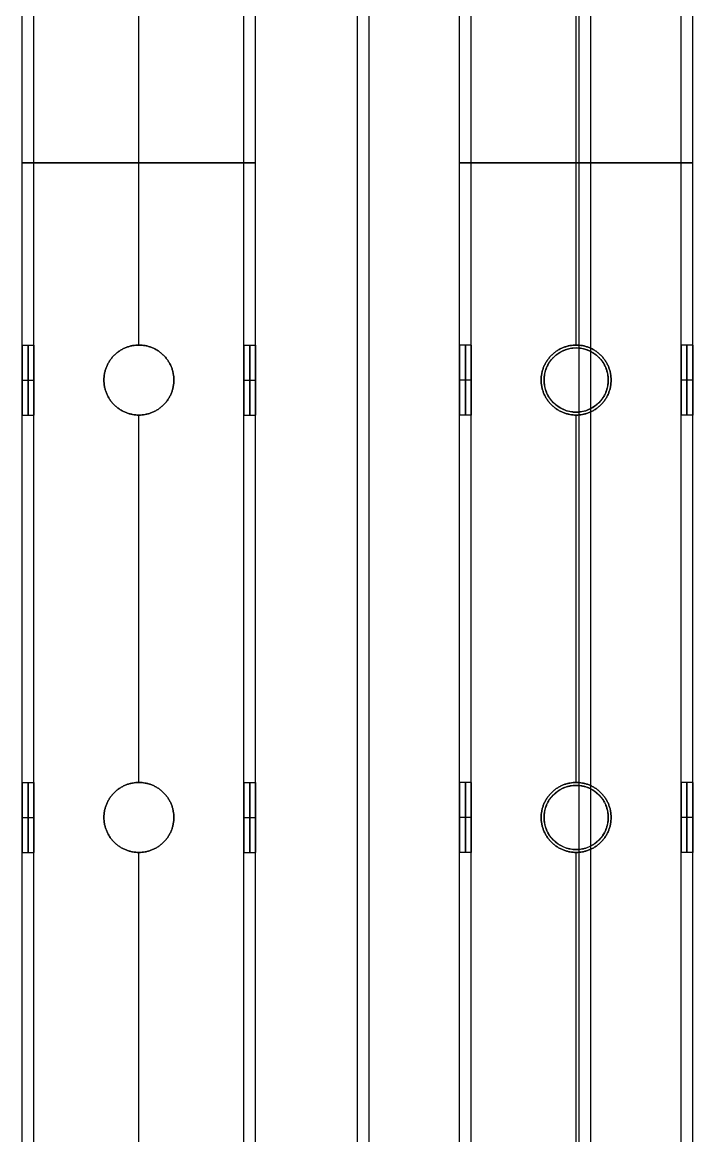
# Model space of a CAD drawing. Header units: millimetres. Extents: x -6529 to 809, y -8611 to 207.
# Drawn here: x 93.5 to 208.5, y -917.7 to -726.8 of the extents above; entities that cross this region are included whole.
import ezdxf

# ---------------------------------------------------------------- set-up
doc = ezdxf.new("R2010")
doc.units = ezdxf.units.MM
doc.header["$MEASUREMENT"] = 0
doc.layers.add('platen', color=7, linetype='Continuous', true_color=0x007f00)
doc.layers.add('staal', color=5, linetype='Continuous', true_color=0x0000ff)

# ---------------------------------------------------------------- blocks, each defined once
blk = doc.blocks.new('plaat base')
at = {"layer": 'platen'}
for p, q in [((658, -1200), (658, 0)), ((658, -1200, 18), (658, 0, 18))]:
    blk.add_line(p, q, dxfattribs=at)
blk = doc.blocks.new('top plaat')
at = {"layer": 'platen'}
for p, q in [((658, -1276), (658, 40)), ((658, -1276, 18), (658, 40, 18)), ((695.5, -950), (695.5, -950, 18)), ((690, -955.5), (690, -955.5, 18)), ((701, -955.5), (701, -955.5, 18)), ((695.5, -961), (695.5, -961, 18)), ((695.5, -1025), (695.5, -1025, 18)), ((690, -1030.5), (690, -1030.5, 18)), ((701, -1030.5), (701, -1030.5, 18)), ((695.5, -1036), (695.5, -1036, 18))]:
    blk.add_line(p, q, dxfattribs=at)
for centre in [(695.5, -955.5, 9), (695.5, -1030.5, 9)]:
    blk.add_circle(centre, 5.5, dxfattribs=at)
for points in [[(690, -955.5), (690, -950), (695.5, -950), (701, -950), (701, -955.5), (701, -961), (695.5, -961), (690, -961), (690, -955.5)], [(690, -955.5, 18), (690, -950, 18), (695.5, -950, 18), (701, -950, 18), (701, -955.5, 18), (701, -961, 18), (695.5, -961, 18), (690, -961, 18), (690, -955.5, 18)], [(690, -1030.5), (690, -1025), (695.5, -1025), (701, -1025), (701, -1030.5), (701, -1036), (695.5, -1036), (690, -1036), (690, -1030.5)], [(690, -1030.5, 18), (690, -1025, 18), (695.5, -1025, 18), (701, -1025, 18), (701, -1030.5, 18), (701, -1036, 18), (695.5, -1036, 18), (690, -1036, 18), (690, -1030.5, 18)]]:
    blk.add_rational_spline(points, [1, 0.707106781187, 1, 0.707106781187, 1, 0.707106781187, 1, 0.707106781187, 1], degree=2, knots=[-37.699112, -37.699112, -37.699112, -28.274334, -28.274334, -18.849556, -18.849556, -9.424778, -9.424778, 0, 0, 0], dxfattribs=at)

msp = doc.modelspace()

# ---------------------------------------------------------------- linework, layer by layer
at = {"layer": 'staal'}
for p, q in [((93.53, -782.13, 696), (95.53, -782.13, 696)), ((113.53, -782.13, 678), (113.53, -782.13, 676)), ((113.53, -782.13, 716), (113.53, -782.13, 714)), ((131.53, -782.13, 696), (133.53, -782.13, 696)), ((170.53, -782.13, 20), (168.53, -782.13, 20)), ((188.53, -782.13, 2), (188.53, -782.13)), ((188.53, -782.13, 40), (188.53, -782.13, 38)), ((208.53, -782.13, 20), (206.53, -782.13, 20)), ((93.53, -788.13, 702), (95.53, -788.13, 702)), ((93.53, -788.13, 690), (95.53, -788.13, 690)), ((107.53, -788.13, 678), (107.53, -788.13, 676)), ((107.53, -788.13, 716), (107.53, -788.13, 714)), ((119.53, -788.13, 678), (119.53, -788.13, 676)), ((119.53, -788.13, 716), (119.53, -788.13, 714)), ((131.53, -788.13, 702), (133.53, -788.13, 702)), ((131.53, -788.13, 690), (133.53, -788.13, 690)), ((170.53, -788.13, 26), (168.53, -788.13, 26)), ((170.53, -788.13, 14), (168.53, -788.13, 14)), ((182.53, -788.13, 2), (182.53, -788.13)), ((182.53, -788.13, 40), (182.53, -788.13, 38)), ((194.53, -788.13, 2), (194.53, -788.13)), ((194.53, -788.13, 40), (194.53, -788.13, 38)), ((208.53, -788.13, 26), (206.53, -788.13, 26)), ((208.53, -788.13, 14), (206.53, -788.13, 14)), ((93.53, -794.13, 696), (95.53, -794.13, 696)), ((113.53, -794.13, 678), (113.53, -794.13, 676)), ((113.53, -794.13, 716), (113.53, -794.13, 714)), ((131.53, -794.13, 696), (133.53, -794.13, 696)), ((170.53, -794.13, 20), (168.53, -794.13, 20)), ((188.53, -794.13, 2), (188.53, -794.13)), ((188.53, -794.13, 40), (188.53, -794.13, 38)), ((208.53, -794.13, 20), (206.53, -794.13, 20)), ((93.53, -857.13, 696), (95.53, -857.13, 696)), ((113.53, -857.13, 678), (113.53, -857.13, 676)), ((113.53, -857.13, 716), (113.53, -857.13, 714)), ((131.53, -857.13, 696), (133.53, -857.13, 696)), ((170.53, -857.13, 20), (168.53, -857.13, 20)), ((188.53, -857.13, 2), (188.53, -857.13)), ((188.53, -857.13, 40), (188.53, -857.13, 38)), ((208.53, -857.13, 20), (206.53, -857.13, 20)), ((93.53, -863.13, 702), (95.53, -863.13, 702)), ((93.53, -863.13, 690), (95.53, -863.13, 690)), ((107.53, -863.13, 678), (107.53, -863.13, 676)), ((107.53, -863.13, 716), (107.53, -863.13, 714)), ((119.53, -863.13, 678), (119.53, -863.13, 676)), ((119.53, -863.13, 716), (119.53, -863.13, 714)), ((131.53, -863.13, 702), (133.53, -863.13, 702)), ((131.53, -863.13, 690), (133.53, -863.13, 690)), ((170.53, -863.13, 26), (168.53, -863.13, 26)), ((170.53, -863.13, 14), (168.53, -863.13, 14)), ((182.53, -863.13, 2), (182.53, -863.13)), ((182.53, -863.13, 40), (182.53, -863.13, 38)), ((194.53, -863.13, 2), (194.53, -863.13)), ((194.53, -863.13, 40), (194.53, -863.13, 38)), ((208.53, -863.13, 26), (206.53, -863.13, 26)), ((208.53, -863.13, 14), (206.53, -863.13, 14)), ((93.53, -869.13, 696), (95.53, -869.13, 696)), ((113.53, -869.13, 678), (113.53, -869.13, 676)), ((113.53, -869.13, 716), (113.53, -869.13, 714)), ((131.53, -869.13, 696), (133.53, -869.13, 696)), ((170.53, -869.13, 20), (168.53, -869.13, 20)), ((188.53, -869.13, 2), (188.53, -869.13)), ((188.53, -869.13, 40), (188.53, -869.13, 38)), ((208.53, -869.13, 20), (206.53, -869.13, 20))]:
    msp.add_line(p, q, dxfattribs=at)
for points in [[(93.53, -1068.63, 676), (93.53, -750.88, 676), (93.53, -433.13, 676)], [(93.53, -1068.63, 716), (93.53, -750.88, 716), (93.53, -433.13, 716)], [(95.53, -1068.63, 678), (95.53, -750.88, 678), (95.53, -433.13, 678)], [(95.53, -1068.63, 714), (95.53, -750.88, 714), (95.53, -433.13, 714)], [(131.53, -1068.63, 678), (131.53, -750.88, 678), (131.53, -433.13, 678)], [(131.53, -1068.63, 714), (131.53, -750.88, 714), (131.53, -433.13, 714)], [(133.53, -1068.63, 676), (133.53, -750.88, 676), (133.53, -433.13, 676)], [(133.53, -1068.63, 716), (133.53, -750.88, 716), (133.53, -433.13, 716)], [(168.53, -1068.63), (168.53, -750.88), (168.53, -433.13)], [(168.53, -1068.63, 40), (168.53, -750.88, 40), (168.53, -433.13, 40)], [(170.53, -1068.63, 2), (170.53, -750.88, 2), (170.53, -433.13, 2)], [(170.53, -1068.63, 38), (170.53, -750.88, 38), (170.53, -433.13, 38)], [(206.53, -1068.63, 2), (206.53, -750.88, 2), (206.53, -433.13, 2)], [(206.53, -1068.63, 38), (206.53, -750.88, 38), (206.53, -433.13, 38)], [(208.53, -1068.63), (208.53, -750.88), (208.53, -433.13)], [(208.53, -1068.63, 40), (208.53, -750.88, 40), (208.53, -433.13, 40)], [(151.03, -1068.63, 40), (151.03, -759.63, 40), (151.03, -450.63, 40)], [(151.03, -1068.63), (151.03, -759.63), (151.03, -450.63)], [(153.03, -1068.63, 2), (153.03, -759.63, 2), (153.03, -450.63, 2)], [(153.03, -1068.63, 38), (153.03, -759.63, 38), (153.03, -450.63, 38)], [(189.03, -1068.63, 2), (189.03, -759.63, 2), (189.03, -450.63, 2)], [(189.03, -1068.63, 38), (189.03, -759.63, 38), (189.03, -450.63, 38)], [(191.03, -1068.63, 40), (191.03, -759.63, 40), (191.03, -450.63, 40)], [(191.03, -1068.63), (191.03, -759.63), (191.03, -450.63)], [(93.53, -782.13, 696), (93.53, -750.63, 696), (93.53, -719.13, 696)], [(95.53, -782.13, 696), (95.53, -750.63, 696), (95.53, -719.13, 696)], [(113.53, -782.13, 676), (113.53, -750.63, 676), (113.53, -719.13, 676)], [(113.53, -782.13, 716), (113.53, -750.63, 716), (113.53, -719.13, 716)], [(113.53, -782.13, 678), (113.53, -750.63, 678), (113.53, -719.13, 678)], [(113.53, -782.13, 714), (113.53, -750.63, 714), (113.53, -719.13, 714)], [(131.53, -782.13, 696), (131.53, -750.63, 696), (131.53, -719.13, 696)], [(133.53, -782.13, 696), (133.53, -750.63, 696), (133.53, -719.13, 696)], [(168.53, -782.13, 20), (168.53, -750.63, 20), (168.53, -719.13, 20)], [(170.53, -782.13, 20), (170.53, -750.63, 20), (170.53, -719.13, 20)], [(188.53, -782.13), (188.53, -750.63), (188.53, -719.13)], [(188.53, -782.13, 40), (188.53, -750.63, 40), (188.53, -719.13, 40)], [(188.53, -782.13, 2), (188.53, -750.63, 2), (188.53, -719.13, 2)], [(188.53, -782.13, 38), (188.53, -750.63, 38), (188.53, -719.13, 38)], [(206.53, -782.13, 20), (206.53, -750.63, 20), (206.53, -719.13, 20)], [(208.53, -782.13, 20), (208.53, -750.63, 20), (208.53, -719.13, 20)], [(93.53, -750.88, 676), (113.53, -750.88, 676), (133.53, -750.88, 676)], [(133.53, -750.88, 716), (113.53, -750.88, 716), (93.53, -750.88, 716)], [(93.53, -750.88, 716), (93.53, -750.88, 696), (93.53, -750.88, 676)], [(131.53, -750.88, 678), (113.53, -750.88, 678), (95.53, -750.88, 678)], [(95.53, -750.88, 678), (95.53, -750.88, 696), (95.53, -750.88, 714)], [(95.53, -750.88, 714), (113.53, -750.88, 714), (131.53, -750.88, 714)], [(131.53, -750.88, 714), (131.53, -750.88, 696), (131.53, -750.88, 678)], [(133.53, -750.88, 676), (133.53, -750.88, 696), (133.53, -750.88, 716)], [(208.53, -750.88), (188.53, -750.88), (168.53, -750.88)], [(168.53, -750.88), (168.53, -750.88, 20), (168.53, -750.88, 40)], [(168.53, -750.88, 40), (188.53, -750.88, 40), (208.53, -750.88, 40)], [(170.53, -750.88, 38), (170.53, -750.88, 20), (170.53, -750.88, 2)], [(170.53, -750.88, 2), (188.53, -750.88, 2), (206.53, -750.88, 2)], [(206.53, -750.88, 38), (188.53, -750.88, 38), (170.53, -750.88, 38)], [(206.53, -750.88, 2), (206.53, -750.88, 20), (206.53, -750.88, 38)], [(208.53, -750.88, 40), (208.53, -750.88, 20), (208.53, -750.88)], [(93.53, -857.13, 696), (93.53, -825.63, 696), (93.53, -794.13, 696)], [(95.53, -857.13, 696), (95.53, -825.63, 696), (95.53, -794.13, 696)], [(113.53, -857.13, 676), (113.53, -825.63, 676), (113.53, -794.13, 676)], [(113.53, -857.13, 716), (113.53, -825.63, 716), (113.53, -794.13, 716)], [(113.53, -857.13, 678), (113.53, -825.63, 678), (113.53, -794.13, 678)], [(113.53, -857.13, 714), (113.53, -825.63, 714), (113.53, -794.13, 714)], [(131.53, -857.13, 696), (131.53, -825.63, 696), (131.53, -794.13, 696)], [(133.53, -857.13, 696), (133.53, -825.63, 696), (133.53, -794.13, 696)], [(168.53, -857.13, 20), (168.53, -825.63, 20), (168.53, -794.13, 20)], [(170.53, -857.13, 20), (170.53, -825.63, 20), (170.53, -794.13, 20)], [(188.53, -857.13), (188.53, -825.63), (188.53, -794.13)], [(188.53, -857.13, 40), (188.53, -825.63, 40), (188.53, -794.13, 40)], [(188.53, -857.13, 2), (188.53, -825.63, 2), (188.53, -794.13, 2)], [(188.53, -857.13, 38), (188.53, -825.63, 38), (188.53, -794.13, 38)], [(206.53, -857.13, 20), (206.53, -825.63, 20), (206.53, -794.13, 20)], [(208.53, -857.13, 20), (208.53, -825.63, 20), (208.53, -794.13, 20)], [(93.53, -932.13, 696), (93.53, -900.63, 696), (93.53, -869.13, 696)], [(95.53, -932.13, 696), (95.53, -900.63, 696), (95.53, -869.13, 696)], [(113.53, -932.13, 676), (113.53, -900.63, 676), (113.53, -869.13, 676)], [(113.53, -932.13, 716), (113.53, -900.63, 716), (113.53, -869.13, 716)], [(113.53, -932.13, 678), (113.53, -900.63, 678), (113.53, -869.13, 678)], [(113.53, -932.13, 714), (113.53, -900.63, 714), (113.53, -869.13, 714)], [(131.53, -932.13, 696), (131.53, -900.63, 696), (131.53, -869.13, 696)], [(133.53, -932.13, 696), (133.53, -900.63, 696), (133.53, -869.13, 696)], [(168.53, -932.13, 20), (168.53, -900.63, 20), (168.53, -869.13, 20)], [(170.53, -932.13, 20), (170.53, -900.63, 20), (170.53, -869.13, 20)], [(188.53, -932.13), (188.53, -900.63), (188.53, -869.13)], [(188.53, -932.13, 40), (188.53, -900.63, 40), (188.53, -869.13, 40)], [(188.53, -932.13, 2), (188.53, -900.63, 2), (188.53, -869.13, 2)], [(188.53, -932.13, 38), (188.53, -900.63, 38), (188.53, -869.13, 38)], [(206.53, -932.13, 20), (206.53, -900.63, 20), (206.53, -869.13, 20)], [(208.53, -932.13, 20), (208.53, -900.63, 20), (208.53, -869.13, 20)]]:
    msp.add_open_spline(points, degree=2, dxfattribs=at)
for points, weights, knots in [([(93.53, -788.13, 702), (93.53, -782.13, 702), (93.53, -782.13, 696), (93.53, -782.13, 690), (93.53, -788.13, 690), (93.53, -794.13, 690), (93.53, -794.13, 696), (93.53, -794.13, 702), (93.53, -788.13, 702)], [1, 0.707106781187, 1, 0.707106781187, 1, 0.707106781187, 1, 0.707106781187, 1], [0, 0, 0, 7.853982, 7.853982, 15.707963, 15.707963, 23.561945, 23.561945, 31.415927, 31.415927, 31.415927]), ([(94.53, -788.13, 702), (94.53, -782.13, 702), (94.53, -782.13, 696), (94.53, -782.13, 690), (94.53, -788.13, 690), (94.53, -794.13, 690), (94.53, -794.13, 696), (94.53, -794.13, 702), (94.53, -788.13, 702)], [1, 0.707106781187, 1, 0.707106781187, 1, 0.707106781187, 1, 0.707106781187, 1], [0, 0, 0, 7.853982, 7.853982, 15.707963, 15.707963, 23.561945, 23.561945, 31.415927, 31.415927, 31.415927]), ([(95.53, -788.13, 702), (95.53, -794.13, 702), (95.53, -794.13, 696), (95.53, -794.13, 690), (95.53, -788.13, 690), (95.53, -782.13, 690), (95.53, -782.13, 696), (95.53, -782.13, 702), (95.53, -788.13, 702)], [1, 0.707106781187, 1, 0.707106781187, 1, 0.707106781187, 1, 0.707106851018, 0.999999860338], [-31.415927, -31.415927, -31.415927, -23.561944, -23.561944, -15.707962, -15.707962, -7.85398, -7.85398, 0, 0, 0]), ([(119.53, -788.13, 676), (119.53, -794.13, 676), (113.53, -794.13, 676), (107.53, -794.13, 676), (107.53, -788.13, 676), (107.53, -782.13, 676), (113.53, -782.13, 676), (119.53, -782.13, 676), (119.53, -788.13, 676)], [1, 0.707106781187, 1, 0.707106781187, 1, 0.707106781187, 1, 0.707106781187, 1], [-31.415927, -31.415927, -31.415927, -23.561945, -23.561945, -15.707963, -15.707963, -7.853982, -7.853982, 0, 0, 0]), ([(119.53, -788.13, 716), (119.53, -782.13, 716), (113.53, -782.13, 716), (107.53, -782.13, 716), (107.53, -788.13, 716), (107.53, -794.13, 716), (113.53, -794.13, 716), (119.53, -794.13, 716), (119.53, -788.13, 716)], [1, 0.707106781187, 1, 0.707106781187, 1, 0.707106781187, 1, 0.707106781187, 1], [0, 0, 0, 7.853982, 7.853982, 15.707963, 15.707963, 23.561945, 23.561945, 31.415927, 31.415927, 31.415927]), ([(119.53, -788.13, 678), (119.53, -782.13, 678), (113.53, -782.13, 678), (107.53, -782.13, 678), (107.53, -788.13, 678), (107.53, -794.13, 678), (113.53, -794.13, 678), (119.53, -794.13, 678), (119.53, -788.13, 678)], [1, 0.707106781187, 1, 0.707106781187, 1, 0.707106781187, 1, 0.707106781187, 1], [0, 0, 0, 7.853982, 7.853982, 15.707963, 15.707963, 23.561945, 23.561945, 31.415927, 31.415927, 31.415927]), ([(119.53, -788.13, 714), (119.53, -794.13, 714), (113.53, -794.13, 714), (107.53, -794.13, 714), (107.53, -788.13, 714), (107.53, -782.13, 714), (113.53, -782.13, 714), (119.53, -782.13, 714), (119.53, -788.13, 714)], [1, 0.707106781187, 1, 0.707106781187, 1, 0.707106781187, 1, 0.707106781187, 1], [-31.415927, -31.415927, -31.415927, -23.561945, -23.561945, -15.707963, -15.707963, -7.853982, -7.853982, 0, 0, 0]), ([(119.53, -788.13, 677), (119.53, -782.13, 677), (113.53, -782.13, 677), (107.53, -782.13, 677), (107.53, -788.13, 677), (107.53, -794.13, 677), (113.53, -794.13, 677), (119.53, -794.13, 677), (119.53, -788.13, 677)], [1, 0.707106781187, 1, 0.707106781187, 1, 0.707106781187, 1, 0.707106781187, 1], [0, 0, 0, 7.853982, 7.853982, 15.707963, 15.707963, 23.561945, 23.561945, 31.415927, 31.415927, 31.415927]), ([(119.53, -788.13, 715), (119.53, -782.13, 715), (113.53, -782.13, 715), (107.53, -782.13, 715), (107.53, -788.13, 715), (107.53, -794.13, 715), (113.53, -794.13, 715), (119.53, -794.13, 715), (119.53, -788.13, 715)], [1, 0.707106781187, 1, 0.707106781187, 1, 0.707106781187, 1, 0.707106781187, 1], [0, 0, 0, 7.853982, 7.853982, 15.707963, 15.707963, 23.561945, 23.561945, 31.415927, 31.415927, 31.415927]), ([(131.53, -788.13, 702), (131.53, -782.13, 702), (131.53, -782.13, 696), (131.53, -782.13, 690), (131.53, -788.13, 690), (131.53, -794.13, 690), (131.53, -794.13, 696), (131.53, -794.13, 702), (131.53, -788.13, 702)], [1, 0.707106781187, 1, 0.707106781187, 1, 0.707106781187, 1, 0.707106781187, 1], [0, 0, 0, 7.853982, 7.853982, 15.707963, 15.707963, 23.561945, 23.561945, 31.415927, 31.415927, 31.415927]), ([(132.53, -788.13, 702), (132.53, -782.13, 702), (132.53, -782.13, 696), (132.53, -782.13, 690), (132.53, -788.13, 690), (132.53, -794.13, 690), (132.53, -794.13, 696), (132.53, -794.13, 702), (132.53, -788.13, 702)], [1, 0.707106781187, 1, 0.707106781187, 1, 0.707106781187, 1, 0.707106781187, 1], [0, 0, 0, 7.853982, 7.853982, 15.707963, 15.707963, 23.561945, 23.561945, 31.415927, 31.415927, 31.415927]), ([(133.53, -788.13, 702), (133.53, -794.13, 702), (133.53, -794.13, 696), (133.53, -794.13, 690), (133.53, -788.13, 690), (133.53, -782.13, 690), (133.53, -782.13, 696), (133.53, -782.13, 702), (133.53, -788.13, 702)], [1, 0.707106781187, 1, 0.707106781187, 1, 0.707106781187, 1, 0.707106781187, 1], [-31.415927, -31.415927, -31.415927, -23.561945, -23.561945, -15.707963, -15.707963, -7.853982, -7.853982, 0, 0, 0]), ([(168.53, -788.13, 26), (168.53, -794.13, 26), (168.53, -794.13, 20), (168.53, -794.13, 14), (168.53, -788.13, 14), (168.53, -782.13, 14), (168.53, -782.13, 20), (168.53, -782.13, 26), (168.53, -788.13, 26)], [1, 0.707106781187, 1, 0.707106781187, 1, 0.707106781187, 1, 0.707106781187, 1], [-31.415927, -31.415927, -31.415927, -23.561945, -23.561945, -15.707963, -15.707963, -7.853982, -7.853982, 0, 0, 0]), ([(169.53, -788.13, 26), (169.53, -782.13, 26), (169.53, -782.13, 20), (169.53, -782.13, 14), (169.53, -788.13, 14), (169.53, -794.13, 14), (169.53, -794.13, 20), (169.53, -794.13, 26), (169.53, -788.13, 26)], [1, 0.707106781187, 1, 0.707106781187, 1, 0.707106781187, 1, 0.707106781187, 1], [0, 0, 0, 7.853982, 7.853982, 15.707963, 15.707963, 23.561945, 23.561945, 31.415927, 31.415927, 31.415927]), ([(170.53, -788.13, 26), (170.53, -782.13, 26), (170.53, -782.13, 20), (170.53, -782.13, 14), (170.53, -788.13, 14), (170.53, -794.13, 14), (170.53, -794.13, 20), (170.53, -794.13, 26), (170.53, -788.13, 26)], [1, 0.707106781187, 1, 0.707106781187, 1, 0.707106781187, 1, 0.707106781187, 1], [0, 0, 0, 7.853982, 7.853982, 15.707963, 15.707963, 23.561945, 23.561945, 31.415927, 31.415927, 31.415927]), ([(182.53, -788.13), (182.53, -794.13), (188.53, -794.13), (194.53, -794.13), (194.53, -788.13), (194.53, -782.13), (188.53, -782.13), (182.53, -782.13), (182.53, -788.13)], [1, 0.707106781187, 1, 0.707106781187, 1, 0.707106781187, 1, 0.707106781187, 1], [-31.415927, -31.415927, -31.415927, -23.561945, -23.561945, -15.707963, -15.707963, -7.853982, -7.853982, 0, 0, 0]), ([(182.53, -788.13, 40), (182.53, -782.13, 40), (188.53, -782.13, 40), (194.53, -782.13, 40), (194.53, -788.13, 40), (194.53, -794.13, 40), (188.53, -794.13, 40), (182.53, -794.13, 40), (182.53, -788.13, 40)], [1, 0.707106781187, 1, 0.707106781187, 1, 0.707106781187, 1, 0.707106781187, 1], [0, 0, 0, 7.853982, 7.853982, 15.707963, 15.707963, 23.561945, 23.561945, 31.415927, 31.415927, 31.415927]), ([(182.53, -788.13, 2), (182.53, -782.13, 2), (188.53, -782.13, 2), (194.53, -782.13, 2), (194.53, -788.13, 2), (194.53, -794.13, 2), (188.53, -794.13, 2), (182.53, -794.13, 2), (182.53, -788.13, 2)], [1, 0.707106781187, 1, 0.707106781187, 1, 0.707106781187, 1, 0.707106781187, 1], [0, 0, 0, 7.853982, 7.853982, 15.707963, 15.707963, 23.561945, 23.561945, 31.415927, 31.415927, 31.415927]), ([(182.53, -788.13, 38), (182.53, -794.13, 38), (188.53, -794.13, 38), (194.53, -794.13, 38), (194.53, -788.13, 38), (194.53, -782.13, 38), (188.53, -782.13, 38), (182.53, -782.13, 38), (182.53, -788.13, 38)], [1, 0.707106781187, 1, 0.707106781187, 1, 0.707106781187, 1, 0.707106781187, 1], [-31.415927, -31.415927, -31.415927, -23.561945, -23.561945, -15.707963, -15.707963, -7.853982, -7.853982, 0, 0, 0]), ([(182.53, -788.13, 1), (182.53, -782.13, 1), (188.53, -782.13, 1), (194.53, -782.13, 1), (194.53, -788.13, 1), (194.53, -794.13, 1), (188.53, -794.13, 1), (182.53, -794.13, 1), (182.53, -788.13, 1)], [1, 0.707106781187, 1, 0.707106781187, 1, 0.707106781187, 1, 0.707106781187, 1], [0, 0, 0, 7.853982, 7.853982, 15.707963, 15.707963, 23.561945, 23.561945, 31.415927, 31.415927, 31.415927]), ([(182.53, -788.13, 39), (182.53, -782.13, 39), (188.53, -782.13, 39), (194.53, -782.13, 39), (194.53, -788.13, 39), (194.53, -794.13, 39), (188.53, -794.13, 39), (182.53, -794.13, 39), (182.53, -788.13, 39)], [1, 0.707106781187, 1, 0.707106781187, 1, 0.707106781187, 1, 0.707106781187, 1], [0, 0, 0, 7.853982, 7.853982, 15.707963, 15.707963, 23.561945, 23.561945, 31.415927, 31.415927, 31.415927]), ([(206.53, -788.13, 26), (206.53, -794.13, 26), (206.53, -794.13, 20), (206.53, -794.13, 14), (206.53, -788.13, 14), (206.53, -782.13, 14), (206.53, -782.13, 20), (206.53, -782.13, 26), (206.53, -788.13, 26)], [1, 0.707106781187, 1, 0.707106781187, 1, 0.707106781187, 1, 0.707106851018, 0.999999860338], [-31.415927, -31.415927, -31.415927, -23.561944, -23.561944, -15.707962, -15.707962, -7.85398, -7.85398, 0, 0, 0]), ([(207.53, -788.13, 26), (207.53, -782.13, 26), (207.53, -782.13, 20), (207.53, -782.13, 14), (207.53, -788.13, 14), (207.53, -794.13, 14), (207.53, -794.13, 20), (207.53, -794.13, 26), (207.53, -788.13, 26)], [1, 0.707106781187, 1, 0.707106781187, 1, 0.707106781187, 1, 0.707106781187, 1], [0, 0, 0, 7.853982, 7.853982, 15.707963, 15.707963, 23.561945, 23.561945, 31.415927, 31.415927, 31.415927]), ([(208.53, -788.13, 26), (208.53, -782.13, 26), (208.53, -782.13, 20), (208.53, -782.13, 14), (208.53, -788.13, 14), (208.53, -794.13, 14), (208.53, -794.13, 20), (208.53, -794.13, 26), (208.53, -788.13, 26)], [1, 0.707106781187, 1, 0.707106781187, 1, 0.707106781187, 1, 0.707106781187, 1], [0, 0, 0, 7.853982, 7.853982, 15.707963, 15.707963, 23.561945, 23.561945, 31.415927, 31.415927, 31.415927]), ([(93.53, -863.13, 702), (93.53, -857.13, 702), (93.53, -857.13, 696), (93.53, -857.13, 690), (93.53, -863.13, 690), (93.53, -869.13, 690), (93.53, -869.13, 696), (93.53, -869.13, 702), (93.53, -863.13, 702)], [1, 0.707106781187, 1, 0.707106781187, 1, 0.707106781187, 1, 0.707106781187, 1], [0, 0, 0, 7.853982, 7.853982, 15.707963, 15.707963, 23.561945, 23.561945, 31.415927, 31.415927, 31.415927]), ([(94.53, -863.13, 702), (94.53, -857.13, 702), (94.53, -857.13, 696), (94.53, -857.13, 690), (94.53, -863.13, 690), (94.53, -869.13, 690), (94.53, -869.13, 696), (94.53, -869.13, 702), (94.53, -863.13, 702)], [1, 0.707106781187, 1, 0.707106781187, 1, 0.707106781187, 1, 0.707106781187, 1], [0, 0, 0, 7.853982, 7.853982, 15.707963, 15.707963, 23.561945, 23.561945, 31.415927, 31.415927, 31.415927]), ([(95.53, -863.13, 702), (95.53, -869.13, 702), (95.53, -869.13, 696), (95.53, -869.13, 690), (95.53, -863.13, 690), (95.53, -857.13, 690), (95.53, -857.13, 696), (95.53, -857.13, 702), (95.53, -863.13, 702)], [1, 0.707106781187, 1, 0.707106781187, 1, 0.707106781187, 1, 0.707106781187, 1], [-31.415927, -31.415927, -31.415927, -23.561945, -23.561945, -15.707963, -15.707963, -7.853982, -7.853982, 0, 0, 0]), ([(119.53, -863.13, 676), (119.53, -869.13, 676), (113.53, -869.13, 676), (107.53, -869.13, 676), (107.53, -863.13, 676), (107.53, -857.13, 676), (113.53, -857.13, 676), (119.53, -857.13, 676), (119.53, -863.13, 676)], [1, 0.707106781187, 1, 0.707106781187, 1, 0.707106781187, 1, 0.707106781187, 1], [-31.415927, -31.415927, -31.415927, -23.561945, -23.561945, -15.707963, -15.707963, -7.853982, -7.853982, 0, 0, 0]), ([(119.53, -863.13, 716), (119.53, -857.13, 716), (113.53, -857.13, 716), (107.53, -857.13, 716), (107.53, -863.13, 716), (107.53, -869.13, 716), (113.53, -869.13, 716), (119.53, -869.13, 716), (119.53, -863.13, 716)], [1, 0.707106781187, 1, 0.707106781187, 1, 0.707106781187, 1, 0.707106781187, 1], [0, 0, 0, 7.853982, 7.853982, 15.707963, 15.707963, 23.561945, 23.561945, 31.415927, 31.415927, 31.415927]), ([(119.53, -863.13, 678), (119.53, -857.13, 678), (113.53, -857.13, 678), (107.53, -857.13, 678), (107.53, -863.13, 678), (107.53, -869.13, 678), (113.53, -869.13, 678), (119.53, -869.13, 678), (119.53, -863.13, 678)], [1, 0.707106781187, 1, 0.707106781187, 1, 0.707106781187, 1, 0.707106781187, 1], [0, 0, 0, 7.853982, 7.853982, 15.707963, 15.707963, 23.561945, 23.561945, 31.415927, 31.415927, 31.415927]), ([(119.53, -863.13, 714), (119.53, -869.13, 714), (113.53, -869.13, 714), (107.53, -869.13, 714), (107.53, -863.13, 714), (107.53, -857.13, 714), (113.53, -857.13, 714), (119.53, -857.13, 714), (119.53, -863.13, 714)], [1, 0.707106781187, 1, 0.707106781187, 1, 0.707106781187, 1, 0.707106781187, 1], [-31.415927, -31.415927, -31.415927, -23.561945, -23.561945, -15.707963, -15.707963, -7.853982, -7.853982, 0, 0, 0]), ([(119.53, -863.13, 677), (119.53, -857.13, 677), (113.53, -857.13, 677), (107.53, -857.13, 677), (107.53, -863.13, 677), (107.53, -869.13, 677), (113.53, -869.13, 677), (119.53, -869.13, 677), (119.53, -863.13, 677)], [1, 0.707106781187, 1, 0.707106781187, 1, 0.707106781187, 1, 0.707106781187, 1], [0, 0, 0, 7.853982, 7.853982, 15.707963, 15.707963, 23.561945, 23.561945, 31.415927, 31.415927, 31.415927]), ([(119.53, -863.13, 715), (119.53, -857.13, 715), (113.53, -857.13, 715), (107.53, -857.13, 715), (107.53, -863.13, 715), (107.53, -869.13, 715), (113.53, -869.13, 715), (119.53, -869.13, 715), (119.53, -863.13, 715)], [1, 0.707106781187, 1, 0.707106781187, 1, 0.707106781187, 1, 0.707106781187, 1], [0, 0, 0, 7.853982, 7.853982, 15.707963, 15.707963, 23.561945, 23.561945, 31.415927, 31.415927, 31.415927]), ([(131.53, -863.13, 702), (131.53, -857.13, 702), (131.53, -857.13, 696), (131.53, -857.13, 690), (131.53, -863.13, 690), (131.53, -869.13, 690), (131.53, -869.13, 696), (131.53, -869.13, 702), (131.53, -863.13, 702)], [0.999999860338, 0.707106851018, 1, 0.707106781187, 1, 0.707106781187, 1, 0.707106851018, 0.999999860338], [0, 0, 0, 7.853981, 7.853981, 15.707963, 15.707963, 23.561946, 23.561946, 31.415927, 31.415927, 31.415927]), ([(132.53, -863.13, 702), (132.53, -857.13, 702), (132.53, -857.13, 696), (132.53, -857.13, 690), (132.53, -863.13, 690), (132.53, -869.13, 690), (132.53, -869.13, 696), (132.53, -869.13, 702), (132.53, -863.13, 702)], [1, 0.707106781187, 1, 0.707106781187, 1, 0.707106781187, 1, 0.707106781187, 1], [0, 0, 0, 7.853982, 7.853982, 15.707963, 15.707963, 23.561945, 23.561945, 31.415927, 31.415927, 31.415927]), ([(133.53, -863.13, 702), (133.53, -869.13, 702), (133.53, -869.13, 696), (133.53, -869.13, 690), (133.53, -863.13, 690), (133.53, -857.13, 690), (133.53, -857.13, 696), (133.53, -857.13, 702), (133.53, -863.13, 702)], [1, 0.707106781187, 1, 0.707106781187, 1, 0.707106781187, 1, 0.707106781187, 1], [-31.415927, -31.415927, -31.415927, -23.561945, -23.561945, -15.707963, -15.707963, -7.853982, -7.853982, 0, 0, 0]), ([(168.53, -863.13, 26), (168.53, -869.13, 26), (168.53, -869.13, 20), (168.53, -869.13, 14), (168.53, -863.13, 14), (168.53, -857.13, 14), (168.53, -857.13, 20), (168.53, -857.13, 26), (168.53, -863.13, 26)], [1, 0.707106781187, 1, 0.707106781187, 1, 0.707106781187, 1, 0.707106781187, 1], [-31.415927, -31.415927, -31.415927, -23.561945, -23.561945, -15.707963, -15.707963, -7.853982, -7.853982, 0, 0, 0]), ([(169.53, -863.13, 26), (169.53, -857.13, 26), (169.53, -857.13, 20), (169.53, -857.13, 14), (169.53, -863.13, 14), (169.53, -869.13, 14), (169.53, -869.13, 20), (169.53, -869.13, 26), (169.53, -863.13, 26)], [1, 0.707106781187, 1, 0.707106781187, 1, 0.707106781187, 1, 0.707106781187, 1], [0, 0, 0, 7.853982, 7.853982, 15.707963, 15.707963, 23.561945, 23.561945, 31.415927, 31.415927, 31.415927]), ([(170.53, -863.13, 26), (170.53, -857.13, 26), (170.53, -857.13, 20), (170.53, -857.13, 14), (170.53, -863.13, 14), (170.53, -869.13, 14), (170.53, -869.13, 20), (170.53, -869.13, 26), (170.53, -863.13, 26)], [0.999999860338, 0.707106851018, 1, 0.707106781187, 1, 0.707106781187, 1, 0.707106851018, 0.999999860338], [0, 0, 0, 7.853981, 7.853981, 15.707963, 15.707963, 23.561946, 23.561946, 31.415927, 31.415927, 31.415927]), ([(182.53, -863.13), (182.53, -869.13), (188.53, -869.13), (194.53, -869.13), (194.53, -863.13), (194.53, -857.13), (188.53, -857.13), (182.53, -857.13), (182.53, -863.13)], [1, 0.707106781187, 1, 0.707106781187, 1, 0.707106781187, 1, 0.707106781187, 1], [-31.415927, -31.415927, -31.415927, -23.561945, -23.561945, -15.707963, -15.707963, -7.853982, -7.853982, 0, 0, 0]), ([(182.53, -863.13, 40), (182.53, -857.13, 40), (188.53, -857.13, 40), (194.53, -857.13, 40), (194.53, -863.13, 40), (194.53, -869.13, 40), (188.53, -869.13, 40), (182.53, -869.13, 40), (182.53, -863.13, 40)], [1, 0.707106781187, 1, 0.707106781187, 1, 0.707106781187, 1, 0.707106781187, 1], [0, 0, 0, 7.853982, 7.853982, 15.707963, 15.707963, 23.561945, 23.561945, 31.415927, 31.415927, 31.415927]), ([(182.53, -863.13, 2), (182.53, -857.13, 2), (188.53, -857.13, 2), (194.53, -857.13, 2), (194.53, -863.13, 2), (194.53, -869.13, 2), (188.53, -869.13, 2), (182.53, -869.13, 2), (182.53, -863.13, 2)], [1, 0.707106781187, 1, 0.707106781187, 1, 0.707106781187, 1, 0.707106781187, 1], [0, 0, 0, 7.853982, 7.853982, 15.707963, 15.707963, 23.561945, 23.561945, 31.415927, 31.415927, 31.415927]), ([(182.53, -863.13, 38), (182.53, -869.13, 38), (188.53, -869.13, 38), (194.53, -869.13, 38), (194.53, -863.13, 38), (194.53, -857.13, 38), (188.53, -857.13, 38), (182.53, -857.13, 38), (182.53, -863.13, 38)], [1, 0.707106781187, 1, 0.707106781187, 1, 0.707106781187, 1, 0.707106781187, 1], [-31.415927, -31.415927, -31.415927, -23.561945, -23.561945, -15.707963, -15.707963, -7.853982, -7.853982, 0, 0, 0]), ([(182.53, -863.13, 1), (182.53, -857.13, 1), (188.53, -857.13, 1), (194.53, -857.13, 1), (194.53, -863.13, 1), (194.53, -869.13, 1), (188.53, -869.13, 1), (182.53, -869.13, 1), (182.53, -863.13, 1)], [1, 0.707106781187, 1, 0.707106781187, 1, 0.707106781187, 1, 0.707106781187, 1], [0, 0, 0, 7.853982, 7.853982, 15.707963, 15.707963, 23.561945, 23.561945, 31.415927, 31.415927, 31.415927]), ([(182.53, -863.13, 39), (182.53, -857.13, 39), (188.53, -857.13, 39), (194.53, -857.13, 39), (194.53, -863.13, 39), (194.53, -869.13, 39), (188.53, -869.13, 39), (182.53, -869.13, 39), (182.53, -863.13, 39)], [1, 0.707106781187, 1, 0.707106781187, 1, 0.707106781187, 1, 0.707106781187, 1], [0, 0, 0, 7.853982, 7.853982, 15.707963, 15.707963, 23.561945, 23.561945, 31.415927, 31.415927, 31.415927]), ([(206.53, -863.13, 26), (206.53, -869.13, 26), (206.53, -869.13, 20), (206.53, -869.13, 14), (206.53, -863.13, 14), (206.53, -857.13, 14), (206.53, -857.13, 20), (206.53, -857.13, 26), (206.53, -863.13, 26)], [1, 0.707106781187, 1, 0.707106781187, 1, 0.707106781187, 1, 0.707106781187, 1], [-31.415927, -31.415927, -31.415927, -23.561945, -23.561945, -15.707963, -15.707963, -7.853982, -7.853982, 0, 0, 0]), ([(207.53, -863.13, 26), (207.53, -857.13, 26), (207.53, -857.13, 20), (207.53, -857.13, 14), (207.53, -863.13, 14), (207.53, -869.13, 14), (207.53, -869.13, 20), (207.53, -869.13, 26), (207.53, -863.13, 26)], [1, 0.707106781187, 1, 0.707106781187, 1, 0.707106781187, 1, 0.707106781187, 1], [0, 0, 0, 7.853982, 7.853982, 15.707963, 15.707963, 23.561945, 23.561945, 31.415927, 31.415927, 31.415927]), ([(208.53, -863.13, 26), (208.53, -857.13, 26), (208.53, -857.13, 20), (208.53, -857.13, 14), (208.53, -863.13, 14), (208.53, -869.13, 14), (208.53, -869.13, 20), (208.53, -869.13, 26), (208.53, -863.13, 26)], [1, 0.707106781187, 1, 0.707106781187, 1, 0.707106781187, 1, 0.707106781187, 1], [0, 0, 0, 7.853982, 7.853982, 15.707963, 15.707963, 23.561945, 23.561945, 31.415927, 31.415927, 31.415927])]:
    msp.add_rational_spline(points, weights, degree=2, knots=knots, dxfattribs=at)

# ---------------------------------------------------------------- block references
at = {"layer": 'platen'}
for name, p in [('plaat base', (-506.97, 149.37, 40)), ('top plaat', (-506.97, 167.37, 716))]:
    msp.add_blockref(name, p, dxfattribs=at)

doc.saveas('drawing.dxf')
